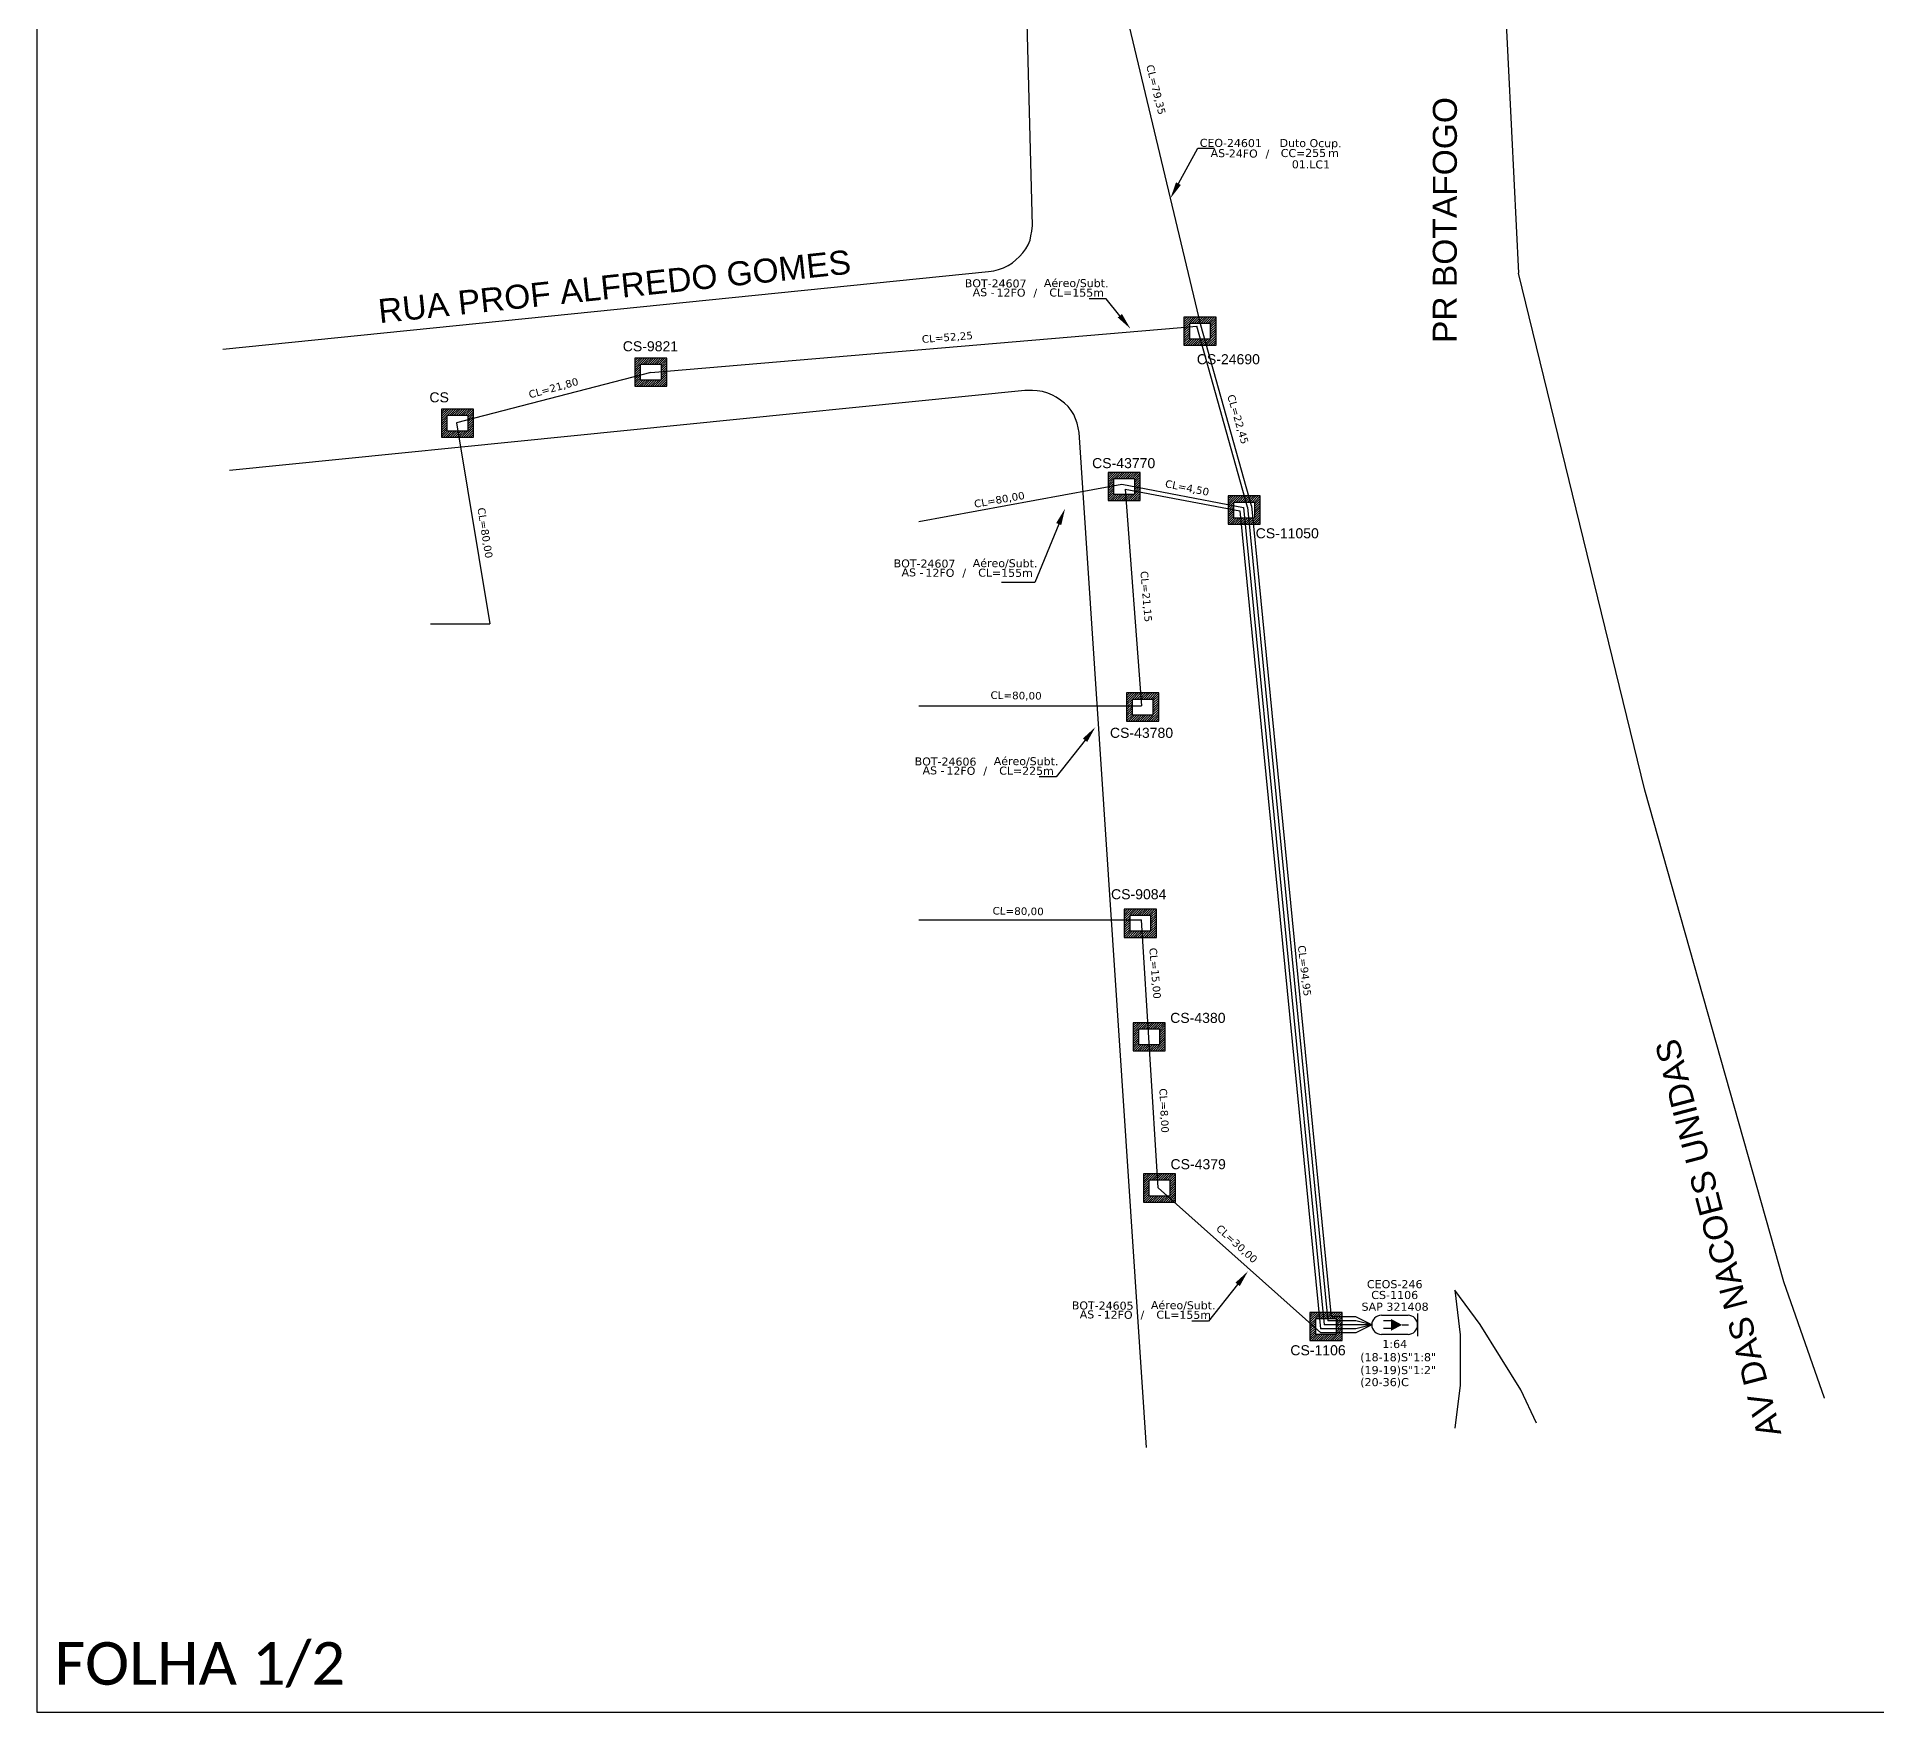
# Model space of a CAD drawing. Extents: x -89 to 1745, y 705 to 1299.
# Drawn here: x -89.3 to 255.6, y 705 to 1019.1 of the extents above; entities that cross this region are included whole.
import ezdxf
from ezdxf import colors
from ezdxf.entities.mleader import LeaderData, LeaderLine
from ezdxf.enums import TextEntityAlignment as Align
from ezdxf.math import Vec2, Vec3

# ---------------------------------------------------------------- set-up
doc = ezdxf.new("R2010")
doc.units = 0
for name, color, linetype in [('10.1-Caixas Subterrâneas', 5, 'Continuous'), ('20.4-CEOS', 1, 'Continuous'), ('CAP a instalar', 1, 'Continuous'), ('celulas gpon', 7, 'Continuous'), ('label_cabos', 7, 'Continuous'), ('Legenda', 1, 'Continuous'), ('QUADRA', 7, 'Continuous')]:
    doc.layers.add(name, color=color, linetype=linetype)
doc.layers.add('EXTRA', color=50, linetype='Continuous', plot=False)
doc.layers.add('Segmento Logradouro Texto', color=7, linetype='Continuous', lineweight=0)
doc.styles.add('ARIAL', font='arial.ttf')
doc.styles.add('DIGICADE', font='arial.ttf')
doc.styles.add('siredit', font='verdana.ttf')
doc.styles.get("Standard").update_dxf_attribs({"font": 'arial.ttf'})
doc.styles.add('WMF-Calibri0', font='calibri.ttf')
doc.linetypes.add('FENCELINE1', pattern='A,0.25,-0.1,[133,ltypeshp.shx,S=0.1,R=0,X=-0.1,Y=0],-0.1,1', length=1.45)

# ---------------------------------------------------------------- blocks, each defined once
blk = doc.blocks.new('*X59')
at = {"color": 0, "linetype": 'Continuous'}
for p, q in [((-1.25, 0.34099), (-0.49099, 1.1)), ((-1.25, 0.517767), (-0.667767, 1.1)), ((-1.25, 0.694544), (-0.844544, 1.1)), ((-1.25, 0.87132), (-1.02132, 1.1)), ((-1.25, 1.048097), (-1.198097, 1.1)), ((-1.25, 0.164214), (-0.8035, 0.610714)), ((-1.25, -0.012563), (-0.8035, 0.433937)), ((-1.25, -0.18934), (-0.8035, 0.25716)), ((-1.25, -0.366117), (-0.8035, 0.080383)), ((-0.789214, 0.625), (-0.314214, 1.1)), ((-0.612437, 0.625), (-0.137437, 1.1)), ((-0.43566, 0.625), (0.03934, 1.1)), ((-0.258883, 0.625), (0.216117, 1.1)), ((-0.082107, 0.625), (0.392893, 1.1)), ((0.09467, 0.625), (0.56967, 1.1)), ((0.271447, 0.625), (0.746447, 1.1)), ((0.448223, 0.625), (0.923223, 1.1)), ((0.625, 0.625), (1.1, 1.1)), ((0.801777, 0.625), (1.25, 1.073223)), ((0.8035, 0.449947), (1.25, 0.896447)), ((0.8035, 0.27317), (1.25, 0.71967)), ((0.8035, 0.096393), (1.25, 0.542893)), ((0.8035, -0.080383), (1.25, 0.366117)), ((0.8035, -0.25716), (1.25, 0.18934)), ((0.8035, -0.433937), (1.25, 0.012563)), ((-1.25, -0.542893), (-0.8035, -0.096393)), ((-1.25, -0.71967), (-0.8035, -0.27317)), ((-1.25, -0.896447), (-0.8035, -0.449947)), ((-1.25, -1.073223), (-0.801777, -0.625)), ((-1.1, -1.1), (-0.625, -0.625)), ((-0.923223, -1.1), (-0.448223, -0.625)), ((-0.746447, -1.1), (-0.271447, -0.625)), ((-0.56967, -1.1), (-0.09467, -0.625)), ((-0.392893, -1.1), (0.082107, -0.625)), ((-0.216117, -1.1), (0.258883, -0.625)), ((-0.03934, -1.1), (0.43566, -0.625)), ((0.137437, -1.1), (0.612437, -0.625)), ((0.314214, -1.1), (0.789214, -0.625)), ((0.49099, -1.1), (1.25, -0.34099)), ((0.667767, -1.1), (1.25, -0.517767)), ((0.8035, -0.610714), (1.25, -0.164214)), ((0.844544, -1.1), (1.25, -0.694544)), ((1.02132, -1.1), (1.25, -0.87132)), ((1.198097, -1.1), (1.25, -1.048097))]:
    blk.add_line(p, q, dxfattribs=at)
blk = doc.blocks.new('MANHOLE_MQ')
at = {"color": 0, "linetype": 'Continuous'}
for p, q in [((0.00000623, 0.00000569), (-0.00000627, 0.00000569)), ((-0.00000627, 0.00000569), (-0.00000627, -0.00000531)), ((-0.00000404, 0.00000331), (0.00000399, 0.00000331)), ((-0.00000404, -0.00000294), (-0.00000404, 0.00000331)), ((0.00000399, 0.00000331), (0.00000399, -0.00000294)), ((0.00000623, -0.00000531), (0.00000623, 0.00000569)), ((-0.00000627, -0.00000531), (0.00000623, -0.00000531)), ((0.00000399, -0.00000294), (-0.00000404, -0.00000294)), ((0.00000399, -0.00000294), (0.00000399, -0.00000294))]:
    blk.add_line(p, q, dxfattribs=at)
at = {"color": 0, "linetype": 'Continuous', "xscale": 5e-06, "yscale": 5e-06, "zscale": 1e-05}
blk.add_blockref('*X59', (-0.00000002, 0.00000019), dxfattribs=at)
blk = doc.blocks.new('Inst CB DT OCUP CFOA-SM-AS-80-TS-24')
at = {"layer": 'label_cabos', "color": 0, "style": 'siredit'}
for tag, flags, p in [('ID_ATIVIDADE', 3, (1.31, 2.67)), ('FATOR', 1, (11.56, 2.55))]:
    blk.add_attdef(tag, text='', height=1, rotation=359.69, dxfattribs=dict(at, flags=flags)).set_placement(p, align=Align.MIDDLE_CENTER)
for tag, p in [('TIPO_CABO', (1.76, 0)), ('DESTINO_CABO', (3.13, 1.26)), ('CABO', (4.69, -0.05)), ('/', (7.71, -0.05)), ('LANCE', (10.91, 0)), ('TIPO_CABO', (13.11, 1.24)), ('UND', (15.96, 0)), ('FID', (13.15, -1.41))]:
    blk.add_attdef(tag, text='', height=1, rotation=359.69, dxfattribs=at).set_placement(p, align=Align.MIDDLE_CENTER)
blk.add_attdef('QTDE', (12.43, -0.47), '', height=1, rotation=359.69, dxfattribs=at)
blk = doc.blocks.new('LEGENDA DOS CABOS')
at = {"layer": 'EXTRA', "color": 0, "style": 'siredit'}
for tag, p in [('ID', (4.6, 0.97)), ('XX', (9.03, 0.97))]:
    blk.add_attdef(tag, text='', height=0.48, rotation=359.69, dxfattribs=at).set_placement(p, align=Align.MIDDLE_CENTER)
at = {"layer": 'Legenda', "color": 0, "style": 'siredit'}
for tag, p in [('TIPO_CABO', (1.31, 0)), ('CABO', (4.69, -0.05)), ('/', (6.81, -0.05)), ('METROS', (10.03, -0.05))]:
    blk.add_attdef(tag, text='', height=0.8, rotation=359.69, dxfattribs=at).set_placement(p, align=Align.MIDDLE_CENTER)
blk = doc.blocks.new('*U89')
at = {"layer": '20.4-CEOS', "color": 7, "style": 'siredit'}
for tag, p in [('FIBRAS_SPLITTER', (0, 0)), ('FIBRAS_TOP_C', (0, -4.13)), ('RESERVA_FINAIS', (0, -5.46))]:
    blk.add_attdef(tag, p, '', height=1.01, dxfattribs=at)
for tag, p, flags in [('ID_ATIVIDADE', (0, -6.77), 3), ('QTDE', (0, -9.4), 1), ('FATOR', (0, -8.09), 1), ('FID', (0, -10.71), 1)]:
    blk.add_attdef(tag, p, '', height=1.01, dxfattribs=dict(at, flags=flags))
blk = doc.blocks.new('*U86')
at = {"layer": '20.4-CEOS', "color": 7, "style": 'siredit'}
blk.add_attdef('FIBRAS_SPLITTER', (0, 0), '', height=1.01, dxfattribs=at)
for tag, p, flags in [('ID_ATIVIDADE', (0, -1.48), 3), ('FATOR', (0, -2.79), 3), ('QTDE', (0, -4.11), 1), ('FID', (0, -5.42), 1)]:
    blk.add_attdef(tag, p, '', height=1.01, dxfattribs=dict(at, flags=flags))

msp = doc.modelspace()

# ---------------------------------------------------------------- linework, layer by layer
msp.add_lwpolyline([(-89.32, 705.02), (749.25, 705.02), (749.25, 1299.02), (-89.32, 1299.02), (-89.32, 705.02)])
at = {"layer": '20.4-CEOS', "color": 7}
for p, q in [((162.78, 779.43), (167.79, 779.43)), ((167.79, 775.85), (162.78, 775.85))]:
    msp.add_line(p, q, dxfattribs=at)
for points in [[(169.58, 779.8), (169.58, 775.49)], [(164.69, 778.42), (163.17, 778.42)], [(164.69, 776.93), (163.17, 776.93)], [(166.67, 777.64), (167.88, 777.64)]]:
    msp.add_lwpolyline(points, dxfattribs=at)
msp.add_lwpolyline([(166.67, 777.64, 0, 2.21, 0), (164.6, 777.64, 2.21, 2.21, 0)], format="xyseb", dxfattribs=at)
for centre, start, end in [((162.78, 777.64), 90, 270), ((167.79, 777.64), 270, 90)]:
    msp.add_arc(centre, 1.79, start, end, dxfattribs=at)
at = {"layer": 'CAP a instalar', "color": 7, "linetype": 'FENCELINE1', "ltscale": 5}
for points in [[(128.92, 965.07), (104.16, 1068.72)], [(25.79, 956.18), (128.2, 964.87)], [(137.7, 930.96), (128.2, 964.87)], [(138.42, 931.17), (128.92, 965.07)], [(25.79, 956.18), (25.79, 956.18), (-10.63, 946.76)], [(-10.63, 946.76), (-4.37, 909.07)], [(76.09, 928.28), (114.11, 935.23)], [(114.11, 935.23), (136.95, 930.9)], [(114.76, 934.34), (117.81, 893.69)], [(114.76, 934.34), (136.25, 930.27)], [(136.25, 930.27), (151.36, 776.89)], [(136.95, 930.9), (152.04, 777.64)], [(137.7, 930.96), (152.72, 778.39)], [(138.42, 931.17), (153.38, 779.14)], [(-15.5, 909.07), (-4.37, 909.07)], [(76.09, 893.69), (117.81, 893.69)], [(76.09, 853.56), (117.81, 853.56)], [(120.94, 803.3), (117.81, 853.56)], [(120.94, 803.3), (151.43, 776.14)], [(157.99, 776.89), (151.36, 776.89)], [(157.99, 776.14), (151.43, 776.14)], [(157.99, 777.64), (152.04, 777.64)], [(157.99, 778.39), (152.72, 778.39)], [(157.99, 779.14), (153.38, 779.14)], [(160.99, 777.64), (157.99, 779.14)], [(160.99, 777.64), (157.99, 778.39)], [(160.99, 777.64), (157.99, 777.64)], [(160.99, 777.64), (157.99, 776.89)], [(160.99, 777.64), (157.99, 776.14)]]:
    msp.add_lwpolyline(points, dxfattribs=at)
at = {"layer": 'QUADRA', "color": 4}
for points in [[(-54.46, 960.55), (89.14, 975.14), (90.12, 975.25), (91.01, 975.52), (91.91, 975.83), (92.8, 976.23), (93.61, 976.73), (94.23, 977.28), (94.95, 977.91), (95.57, 978.6), (96.11, 979.34), (96.56, 980.12), (96.91, 980.97), (97.09, 981.8), (97.27, 982.69), (97.36, 983.74), (91.21, 1218.54)], [(-54.46, 960.55), (89.14, 975.14), (90.12, 975.25), (91.01, 975.52), (91.91, 975.83), (92.8, 976.23), (93.61, 976.73), (94.23, 977.28), (94.95, 977.91), (95.57, 978.6), (96.11, 979.34), (96.56, 980.12), (96.91, 980.97), (97.09, 981.8), (97.27, 982.69), (97.36, 983.74), (91.21, 1218.54)], [(187.16, 1218.93), (182.17, 1128.77), (183.06, 1084.73), (187.17, 1001.45), (188.52, 974.83)], [(245.85, 763.91), (238.23, 785.69), (212.21, 877.87), (188.52, 974.83)], [(118.77, 754.66), (106.12, 944.92), (105.94, 945.81), (105.76, 946.66), (105.41, 947.51), (105.14, 948.32), (104.6, 949.05), (104.07, 949.79), (103.35, 950.44), (102.64, 951.02), (101.83, 951.56), (101.12, 951.96), (100.22, 952.32), (99.24, 952.61), (98.25, 952.76), (97.36, 952.83), (95.93, 952.81), (-53.16, 937.81)], [(118.77, 754.66), (106.12, 944.92), (105.94, 945.81), (105.76, 946.66), (105.41, 947.51), (105.14, 948.32), (104.6, 949.05), (104.07, 949.79), (103.35, 950.44), (102.64, 951.02), (101.83, 951.56), (101.12, 951.96), (100.22, 952.32), (99.24, 952.61), (98.25, 952.76), (97.36, 952.83), (95.93, 952.81), (-53.16, 937.81)], [(176.58, 784.14), (177.56, 775.74), (177.56, 766.33), (176.55, 758.26)], [(191.84, 759.21), (188.91, 765.46), (181.31, 777.73), (176.58, 784.14)]]:
    msp.add_lwpolyline(points, dxfattribs=at)
at = {"layer": 'Segmento Logradouro Texto', "color": 4}
msp.add_lwpolyline([(245.85, 763.91), (238.23, 785.69), (212.21, 877.87), (188.52, 974.83)], dxfattribs=at)

# ---------------------------------------------------------------- block references
at = {"layer": '10.1-Caixas Subterrâneas', "color": 30, "xscale": 480970.6735827401, "yscale": 480970.6735827401, "zscale": 480970.6735827401}
for p, rotation in [((128.77, 964.03), 180.000000000062), ((25.81, 956.34), 180.000000000062), ((-10.44, 946.77), 180.000000000062), ((114.55, 934.91), 180.000000000062), ((137.04, 930.49), 180.000000000062), ((118.02, 893.55), 180.000000000062), ((117.58, 853.02), 180.0000000000619), ((119.25, 831.73), 180.0000000000619), ((121.18, 803.39), 180.0000000000619), ((152.39, 777.42), 180.000000000062)]:
    msp.add_blockref('MANHOLE_MQ', p, dxfattribs=dict(at, rotation=rotation))
at = {"layer": '20.4-CEOS', "color": 7, "lineweight": 0}
ref = msp.add_blockref('*U89', (158.82, 770.82), dxfattribs=dict(at, xscale=1.5, yscale=1.5, zscale=1.5))
ref.add_attrib('FIBRAS_SPLITTER', '(18-18)S"1:8"', (158.82, 770.82), dxfattribs={"color": 7, "height": 1.5145, "style": 'siredit'})
ref.add_attrib('FIBRAS_TOP_C', '(20-36)C', (158.82, 766.15), dxfattribs={"color": 7, "height": 1.515, "style": 'siredit'})
at = {"layer": '20.4-CEOS', "color": 7, "lineweight": 0, "xscale": 1.5, "yscale": 1.5, "zscale": 1.5}
msp.add_blockref('*U86', (158.82, 768.41), dxfattribs=at).add_auto_attribs({'FIBRAS_SPLITTER': '(19-19)S"1:2"'})
at = {"layer": 'label_cabos', "color": 0, "lineweight": 0}
ref = msp.add_blockref('Inst CB DT OCUP CFOA-SM-AS-80-TS-24', (129.86, 997.32), dxfattribs=dict(at, xscale=1.5, yscale=1.5, zscale=1.5))
ref.add_attrib('DESTINO_CABO', 'CEO-24601', dxfattribs={"color": 0, "height": 1.5, "rotation": 359.69, "style": 'siredit'}).set_placement((134.56, 999.21), align=Align.MIDDLE_CENTER)
ref.add_attrib('CABO', '24FO', dxfattribs={"color": 0, "height": 1.5, "rotation": 359.69, "style": 'siredit'}).set_placement((136.89, 997.24), align=Align.MIDDLE_CENTER)
ref.add_attrib('TIPO_CABO', 'Duto Ocup.', dxfattribs={"color": 0, "height": 1.5, "rotation": 359.69, "style": 'siredit'}).set_placement((149.52, 999.19), align=Align.MIDDLE_CENTER)
ref.add_attrib('/', '/', dxfattribs={"color": 0, "height": 1.5, "rotation": 359.69, "style": 'siredit'}).set_placement((141.43, 997.24), align=Align.MIDDLE_CENTER)
ref.add_attrib('TIPO_CABO', 'AS-', dxfattribs={"color": 0, "height": 1.5, "rotation": 359.69, "style": 'siredit'}).set_placement((132.5, 997.31), align=Align.MIDDLE_CENTER)
ref.add_attrib('FID', '01.LC1', dxfattribs={"color": 0, "height": 1.5, "rotation": 359.69, "style": 'siredit'}).set_placement((149.58, 995.2), align=Align.MIDDLE_CENTER)
ref.add_attrib('LANCE', 'CC=', dxfattribs={"color": 0, "height": 1.5, "rotation": 359.69, "style": 'siredit'}).set_placement((146.22, 997.32), align=Align.MIDDLE_CENTER)
ref.add_attrib('QTDE', '255', (148.5, 996.61), dxfattribs={"color": 0, "height": 1.5, "rotation": 359.69, "style": 'siredit'})
ref.add_attrib('UND', 'm', dxfattribs={"color": 0, "height": 1.5, "rotation": 359.69, "style": 'siredit'}).set_placement((153.81, 997.32), align=Align.MIDDLE_CENTER)
ref = msp.add_blockref('LEGENDA DOS CABOS', (84.11, 970.45), dxfattribs=dict(at, xscale=1.5, yscale=1.5, zscale=1.5))
ref.add_attrib('ID', 'BOT-24607', dxfattribs={"color": 0, "height": 1.5, "rotation": 359.69, "style": 'siredit'}).set_placement((90.47, 972.89), align=Align.MIDDLE_CENTER)
ref.add_attrib('CABO', '12FO', dxfattribs={"color": 0, "height": 1.5, "rotation": 359.69, "style": 'siredit'}).set_placement((93.35, 971.16), align=Align.MIDDLE_CENTER)
ref.add_attrib('METROS', 'CL=155m', dxfattribs={"color": 0, "height": 1.5, "rotation": 359.69, "style": 'siredit'}).set_placement((105.65, 971.16), align=Align.MIDDLE_CENTER)
ref.add_attrib('XX', 'Aéreo/Subt.', dxfattribs={"color": 0, "height": 1.5, "rotation": 359.69, "style": 'siredit'}).set_placement((105.57, 972.95), align=Align.MIDDLE_CENTER)
ref.add_attrib('/', '/', dxfattribs={"color": 0, "height": 1.5, "rotation": 359.69, "style": 'siredit'}).set_placement((97.9, 971.16), align=Align.MIDDLE_CENTER)
ref.add_attrib('TIPO_CABO', 'AS -', dxfattribs={"color": 0, "height": 1.5, "rotation": 359.69, "style": 'siredit'}).set_placement((88.22, 971.23), align=Align.MIDDLE_CENTER)
ref = msp.add_blockref('LEGENDA DOS CABOS', (70.77, 917.92), dxfattribs=dict(at, xscale=1.5, yscale=1.5, zscale=1.5))
ref.add_attrib('ID', 'BOT-24607', dxfattribs={"color": 0, "height": 1.5, "rotation": 359.69, "style": 'siredit'}).set_placement((77.13, 920.37), align=Align.MIDDLE_CENTER)
ref.add_attrib('CABO', '12FO', dxfattribs={"color": 0, "height": 1.5, "rotation": 359.69, "style": 'siredit'}).set_placement((80.02, 918.63), align=Align.MIDDLE_CENTER)
ref.add_attrib('METROS', 'CL=155m', dxfattribs={"color": 0, "height": 1.5, "rotation": 359.69, "style": 'siredit'}).set_placement((92.31, 918.63), align=Align.MIDDLE_CENTER)
ref.add_attrib('XX', 'Aéreo/Subt.', dxfattribs={"color": 0, "height": 1.5, "rotation": 359.69, "style": 'siredit'}).set_placement((92.23, 920.43), align=Align.MIDDLE_CENTER)
ref.add_attrib('/', '/', dxfattribs={"color": 0, "height": 1.5, "rotation": 359.69, "style": 'siredit'}).set_placement((84.56, 918.63), align=Align.MIDDLE_CENTER)
ref.add_attrib('TIPO_CABO', 'AS -', dxfattribs={"color": 0, "height": 1.5, "rotation": 359.69, "style": 'siredit'}).set_placement((74.88, 918.71), align=Align.MIDDLE_CENTER)
ref = msp.add_blockref('LEGENDA DOS CABOS', (74.71, 880.81), dxfattribs=dict(at, xscale=1.5, yscale=1.5, zscale=1.5))
ref.add_attrib('ID', 'BOT-24606', dxfattribs={"color": 0, "height": 1.5, "rotation": 359.69, "style": 'siredit'}).set_placement((81.07, 883.25), align=Align.MIDDLE_CENTER)
ref.add_attrib('CABO', '12FO', dxfattribs={"color": 0, "height": 1.5, "rotation": 359.69, "style": 'siredit'}).set_placement((83.95, 881.52), align=Align.MIDDLE_CENTER)
ref.add_attrib('METROS', 'CL=225m', dxfattribs={"color": 0, "height": 1.5, "rotation": 359.69, "style": 'siredit'}).set_placement((96.25, 881.52), align=Align.MIDDLE_CENTER)
ref.add_attrib('XX', 'Aéreo/Subt.', dxfattribs={"color": 0, "height": 1.5, "rotation": 359.69, "style": 'siredit'}).set_placement((96.17, 883.32), align=Align.MIDDLE_CENTER)
ref.add_attrib('/', '/', dxfattribs={"color": 0, "height": 1.5, "rotation": 359.69, "style": 'siredit'}).set_placement((88.5, 881.52), align=Align.MIDDLE_CENTER)
ref.add_attrib('TIPO_CABO', 'AS -', dxfattribs={"color": 0, "height": 1.5, "rotation": 359.69, "style": 'siredit'}).set_placement((78.82, 881.59), align=Align.MIDDLE_CENTER)
ref = msp.add_blockref('LEGENDA DOS CABOS', (104.18, 778.81), dxfattribs=dict(at, xscale=1.5, yscale=1.5, zscale=1.5))
ref.add_attrib('ID', 'BOT-24605', dxfattribs={"color": 0, "height": 1.5, "rotation": 359.69, "style": 'siredit'}).set_placement((110.54, 781.26), align=Align.MIDDLE_CENTER)
ref.add_attrib('CABO', '12FO', dxfattribs={"color": 0, "height": 1.5, "rotation": 359.69, "style": 'siredit'}).set_placement((113.43, 779.53), align=Align.MIDDLE_CENTER)
ref.add_attrib('METROS', 'CL=155m', dxfattribs={"color": 0, "height": 1.5, "rotation": 359.69, "style": 'siredit'}).set_placement((125.72, 779.53), align=Align.MIDDLE_CENTER)
ref.add_attrib('XX', 'Aéreo/Subt.', dxfattribs={"color": 0, "height": 1.5, "rotation": 359.69, "style": 'siredit'}).set_placement((125.64, 781.32), align=Align.MIDDLE_CENTER)
ref.add_attrib('/', '/', dxfattribs={"color": 0, "height": 1.5, "rotation": 359.69, "style": 'siredit'}).set_placement((117.97, 779.53), align=Align.MIDDLE_CENTER)
ref.add_attrib('TIPO_CABO', 'AS -', dxfattribs={"color": 0, "height": 1.5, "rotation": 359.69, "style": 'siredit'}).set_placement((108.29, 779.6), align=Align.MIDDLE_CENTER)

# ---------------------------------------------------------------- texts
at = {"style": 'WMF-Calibri0'}
msp.add_text('FOLHA 1/2', height=8, dxfattribs=at).set_placement((-85.99, 710.16))
at = {"layer": '10.1-Caixas Subterrâneas', "color": 30, "style": 'ARIAL'}
for s, p in [('CS-9821', (20.55, 960.16)), ('CS-24690', (128.18, 957.73)), ('CS', (-15.7, 950.59)), ('CS-43770', (108.55, 938.25)), ('CS-11050', (139.22, 925.1)), ('CS-43780', (111.9, 887.69)), ('CS-9084', (112.1, 857.43)), ('CS-4380', (123.19, 834.25)), ('CS-4379', (123.25, 806.82)), ('CS-1106', (145.72, 771.94))]:
    msp.add_text(s, height=1.882, dxfattribs=at).set_placement(p)
at = {"layer": '20.4-CEOS', "color": 7, "style": 'siredit'}
for s, p in [('CEOS-246', (165.29, 786.03)), ('CS-1106', (165.29, 784)), ('SAP 321408', (165.36, 781.8)), ('1:64', (165.29, 774.81))]:
    msp.add_text(s, height=1.515, dxfattribs=at).set_placement(p, align=Align.TOP_CENTER)
at = {"layer": 'celulas gpon', "color": 3, "style": 'siredit'}
for s, rotation, p in [('CL=79,35', 284.1374, (118.68, 1013.7)), ('CL=52,25', 4.4925, (76.68, 961.71)), ('CL=21,80', 15.5547, (3.13, 951.32)), ('CL=22,45', 286.4379, (133.87, 951.82)), ('CL=4,50', 348.5459, (122.14, 934.71)), ('CL=80,00', 10.0617, (86.56, 930.82)), ('CL=80,00', 279.0741, (-6.7, 930.74)), ('CL=21,15', 274.8005, (117.61, 918.9)), ('CL=80,00', 359.1168, (89.49, 895)), ('CL=80,00', 359.1168, (89.88, 854.58)), ('CL=94,95', 276.8293, (147.12, 848.71)), ('CL=15,00', 274.8005, (119.27, 848.27)), ('CL=8,00', 272.6794, (121.16, 821.95)), ('CL=30,00', 317.7787, (131.67, 795.54))]:
    msp.add_text(s, height=1.411, rotation=rotation, dxfattribs=at).set_placement(p)
at = {"layer": 'Segmento Logradouro Texto', "color": 5, "linetype": 'Continuous', "char_height": 4.5, "attachment_point": 1, "style": 'DIGICADE'}
for s, insert, width, rotation in [('PR BOTAFOGO', (172.42, 961.72), 68.6724, 89.971), ('RUA PROF ALFREDO GOMES', (-25.52, 969.89), 98.0337, 6.0093), ('AV DAS NACOES UNIDAS', (233.45, 756.09), 79.6309, 104.634)]:
    msp.add_mtext(s, dxfattribs=dict(at, insert=insert, width=width, rotation=rotation))

# ---------------------------------------------------------------- leaders
at = {"layer": 'label_cabos', "color": 7, "lineweight": 0}
ml = msp.add_multileader_mtext('Standard', dxfattribs=at)
ml.set_content('', color=7)
ml.set_leader_properties()
ml.build(insert=Vec2(0, 0))
ml.multileader.update_dxf_attribs({"text_right_attachment_type": 6, "dogleg_length": 4.19, "arrow_head_size": 3.14})
ctx = ml.context
ctx.base_point, ctx.char_height, ctx.arrow_head_size, ctx.landing_gap_size, ctx.plane_origin = Vec3(131.5, 998.27), 3.14, 3.14, 1.57, Vec3(60915915.53, 14057632.91)
ctx.right_attachment = 6
notes = []
notes.append((ctx, [(0, (1, 1, 0), (128.36, 998.27), (1, 0), 3.14, [(0, [(123.24, 988.83)], 0, [])])]))
ctx.mtext.insert = Vec3(133.07, 999.84)
ml = msp.add_multileader_mtext('Standard', dxfattribs=at)
ml.set_content('', color=7)
ml.set_leader_properties()
ml.build(insert=Vec2(0, 0))
ml.multileader.update_dxf_attribs({"text_right_attachment_type": 6, "dogleg_length": 4.19, "arrow_head_size": 3.14})
ctx = ml.context
ctx.base_point, ctx.char_height, ctx.arrow_head_size, ctx.landing_gap_size, ctx.plane_origin, ctx.plane_x_axis, ctx.plane_y_axis = Vec3(108.02, 970), 3.14, 3.14, 1.57, Vec3(-60915691.7, -14055657.1), Vec3(-1, 0), Vec3(0, -1)
ctx.right_attachment = 6
notes.append((ctx, [(0, (1, 1, 0), (111.16, 970), (-1, 0), 3.14, [(0, [(115.74, 964.39)], 0, [])])]))
ctx.mtext.insert, ctx.mtext.text_direction, ctx.mtext.rotation = Vec3(106.45, 968.43), Vec3(-1, 0), 3.141593
ml = msp.add_multileader_mtext('Standard', dxfattribs=at)
ml.set_content('', color=7)
ml.set_leader_properties()
ml.build(insert=Vec2(0, 0))
ml.multileader.update_dxf_attribs({"text_right_attachment_type": 6, "dogleg_length": 4.19, "arrow_head_size": 3.14})
ctx = ml.context
ctx.base_point, ctx.char_height, ctx.arrow_head_size, ctx.landing_gap_size, ctx.plane_origin, ctx.plane_x_axis, ctx.plane_y_axis = Vec3(91.54, 916.84), 3.14, 3.14, 1.57, Vec3(-60915720.75, -14055702.72), Vec3(-1, 0), Vec3(0, -1)
ctx.right_attachment = 6
notes.append((ctx, [(0, (1, 1, 0), (97.82, 916.84), (-1, 0), 6.28, [(0, [(103.48, 930.67)], 0, [])])]))
ctx.mtext.insert, ctx.mtext.text_direction, ctx.mtext.rotation = Vec3(89.97, 915.27), Vec3(-1, 0), 3.141593
ml = msp.add_multileader_mtext('Standard', dxfattribs=at)
ml.set_content('', color=7)
ml.set_leader_properties()
ml.build(insert=Vec2(0, 0))
ml.multileader.update_dxf_attribs({"text_right_attachment_type": 6, "dogleg_length": 4.19, "arrow_head_size": 3.14})
ctx = ml.context
ctx.base_point, ctx.char_height, ctx.arrow_head_size, ctx.landing_gap_size, ctx.plane_origin, ctx.plane_x_axis, ctx.plane_y_axis = Vec3(98.64, 880.36), 3.14, 3.14, 1.57, Vec3(-60915701.08, -14055746.74), Vec3(-1, 0), Vec3(0, -1)
ctx.right_attachment = 6
notes.append((ctx, [(0, (1, 1, 0), (101.78, 880.36), (-1, 0), 3.14, [(0, [(109.17, 889.71)], 0, [])])]))
ctx.mtext.insert, ctx.mtext.text_direction, ctx.mtext.rotation = Vec3(97.07, 878.79), Vec3(-1, 0), 3.141593
ml = msp.add_multileader_mtext('Standard', dxfattribs=at)
ml.set_content('', color=7)
ml.set_leader_properties()
ml.build(insert=Vec2(0, 0))
ml.multileader.update_dxf_attribs({"text_right_attachment_type": 6, "dogleg_length": 4.19, "arrow_head_size": 3.14})
ctx = ml.context
ctx.base_point, ctx.char_height, ctx.arrow_head_size, ctx.landing_gap_size, ctx.plane_origin, ctx.plane_x_axis, ctx.plane_y_axis = Vec3(127.25, 778.34), 3.14, 3.14, 1.57, Vec3(-60915672.47, -14055848.76), Vec3(-1, 0), Vec3(0, -1)
ctx.right_attachment = 6
notes.append((ctx, [(0, (1, 1, 0), (130.39, 778.34), (-1, 0), 3.14, [(0, [(137.78, 787.7)], 0, [])])]))
ctx.mtext.insert, ctx.mtext.text_direction, ctx.mtext.rotation = Vec3(125.68, 776.77), Vec3(-1, 0), 3.141593
for ctx, leaders in notes:
    for number, flags, end, landing, length, lines in leaders:
        leader = LeaderData()
        leader.index, (leader.has_last_leader_line, leader.has_dogleg_vector, leader.attachment_direction) = number, flags
        leader.last_leader_point, leader.dogleg_vector, leader.dogleg_length = Vec3(end), Vec3(landing), length
        for number, points, colour, breaks in lines:
            line = LeaderLine()
            line.index, line.vertices, line.color, line.breaks = number, Vec3.list(points), colors.encode_raw_color(colour), breaks
            leader.lines.append(line)
        ctx.leaders.append(leader)

doc.saveas('drawing.dxf')
